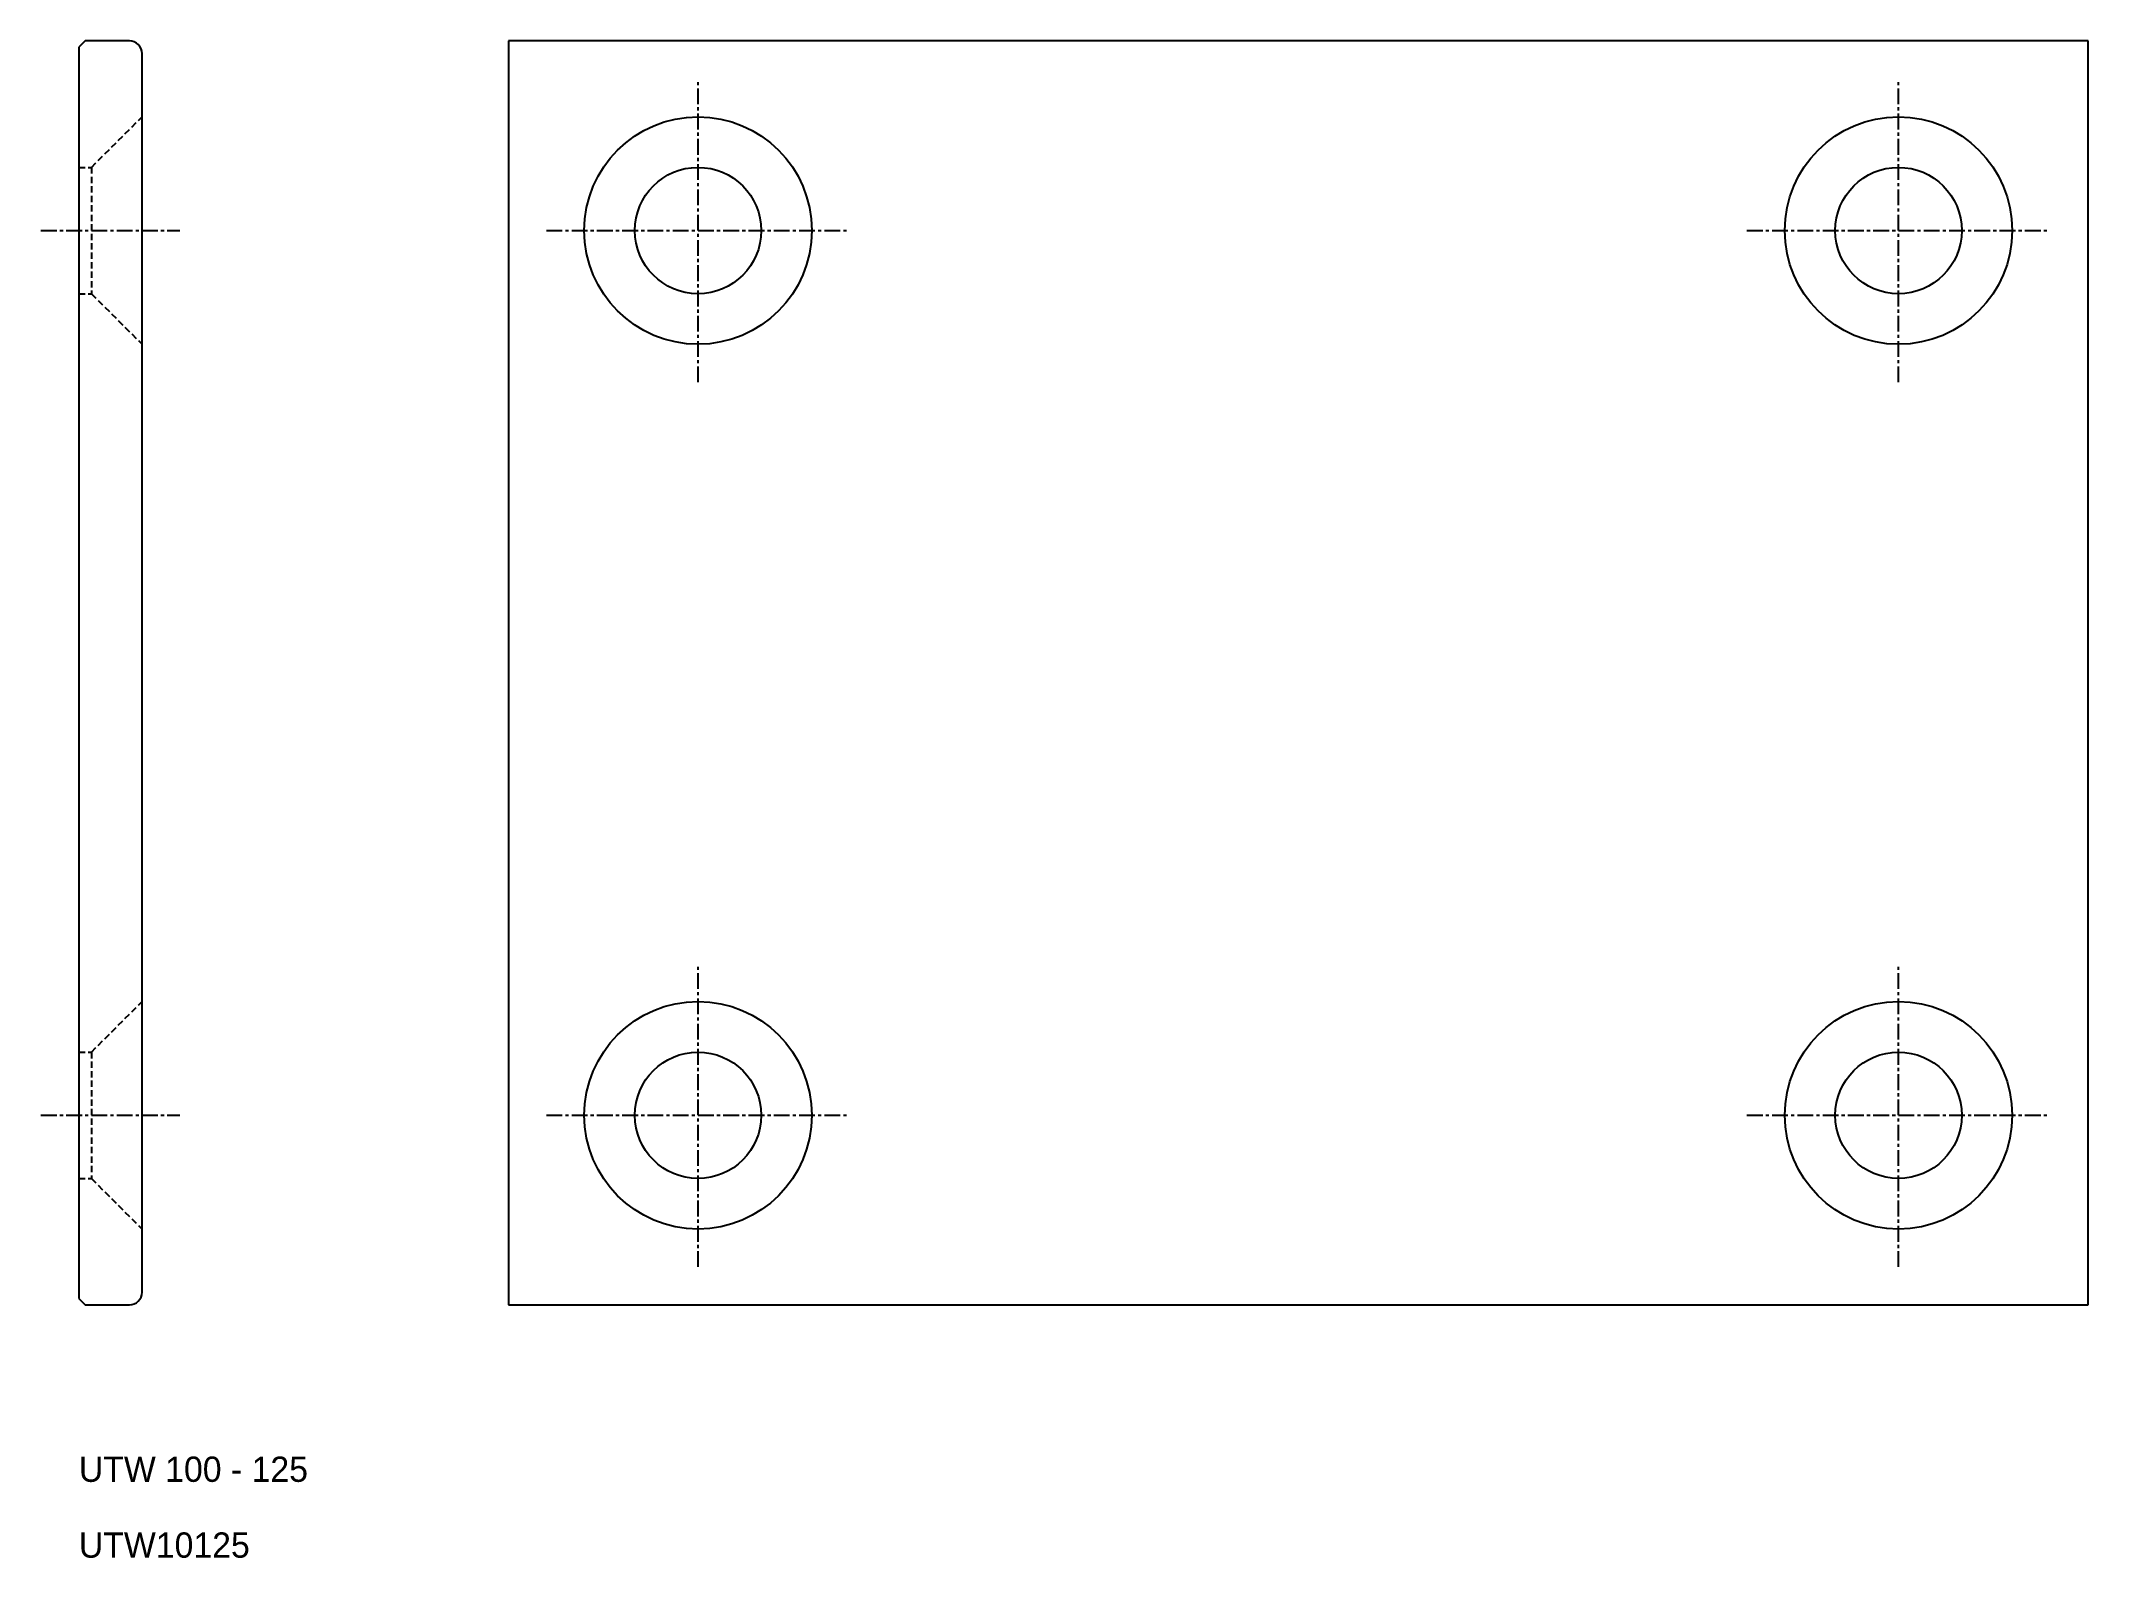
# Model space of a CAD drawing. Extents: x 7 to 169, y 10 to 130.
import ezdxf

# ---------------------------------------------------------------- set-up
doc = ezdxf.new("R2010")
doc.units = 0
doc.linetypes.add('CENTER', pattern=[2, 1.25, -0.25, 0.25, -0.25])
doc.linetypes.add('DASHED', pattern=[0.75, 0.5, -0.25])
doc.layers.get('0').update_dxf_attribs({"linetype": 'CONTINUOUS'})
doc.layers.add('CENTER', color=1, linetype='CENTER')

msp = doc.modelspace()

# ---------------------------------------------------------------- linework, layer by layer
at = {"color": 7, "linetype": 'CONTINUOUS'}
for p, q in [((10.5, 130), (10, 129.5)), ((14, 130), (10.5, 130)), ((169, 130), (44, 130)), ((44, 130), (44, 30)), ((169, 30), (169, 130)), ((10, 129.5), (10, 30.5)), ((15, 31), (15, 129)), ((10, 30.5), (10.5, 30)), ((10.5, 30), (14, 30)), ((44, 30), (169, 30))]:
    msp.add_line(p, q, dxfattribs=at)
at = {"color": 3, "linetype": 'DASHED'}
for p, q in [((11, 120), (15, 124)), ((10, 120), (11, 120)), ((11, 120), (11, 110)), ((10, 110), (11, 110)), ((11, 110), (15, 106)), ((11, 50), (15, 54)), ((10, 50), (11, 50)), ((11, 50), (11, 40)), ((10, 40), (11, 40)), ((11, 40), (15, 36))]:
    msp.add_line(p, q, dxfattribs=at)
at = {"color": 7, "linetype": 'CONTINUOUS'}
for centre, radius in [((59, 115), 9), ((154, 115), 9), ((59, 115), 5), ((154, 115), 5), ((59, 45), 9), ((154, 45), 9), ((59, 45), 5), ((154, 45), 5)]:
    msp.add_circle(centre, radius, dxfattribs=at)
for centre, start, end in [((14, 129), 0, 90), ((14, 31), 270, 0)]:
    msp.add_arc(centre, 1, start, end, dxfattribs=at)
at = {"layer": 'CENTER', "color": 1, "linetype": 'CENTER'}
for p, q in [((59, 103), (59, 127)), ((154, 103), (154, 127)), ((7, 115), (18, 115)), ((47, 115), (71, 115)), ((142, 115), (166, 115)), ((59, 33), (59, 57)), ((154, 33), (154, 57)), ((7, 45), (18, 45)), ((47, 45), (71, 45)), ((142, 45), (166, 45))]:
    msp.add_line(p, q, dxfattribs=at)

# ---------------------------------------------------------------- texts
at = {"color": 7, "linetype": 'CONTINUOUS'}
for s, p in [('UTW 100 - 125', (10, 16)), ('UTW10125', (10, 10))]:
    msp.add_text(s, height=2, dxfattribs=at).set_placement(p)

doc.saveas('drawing.dxf')
